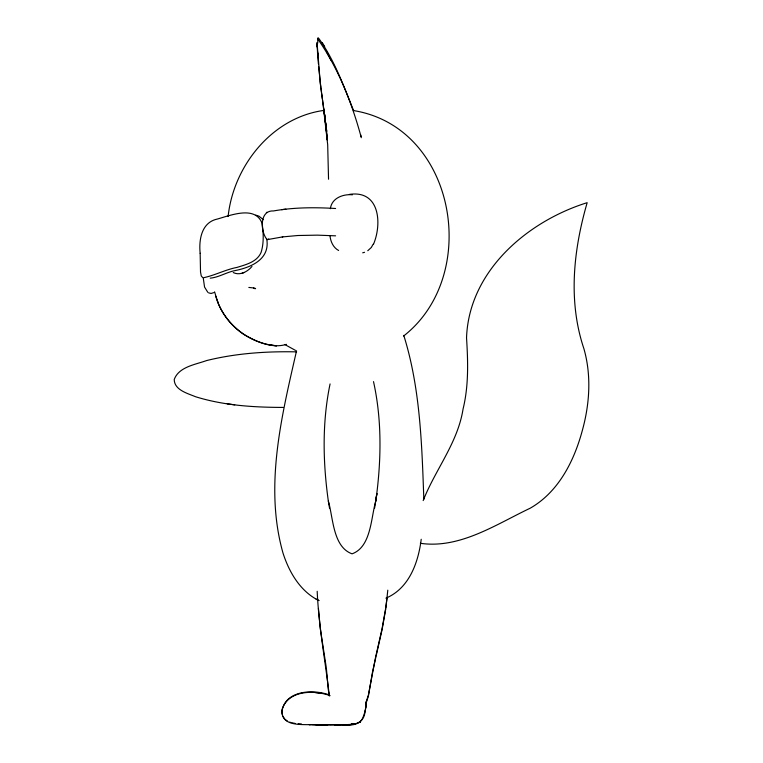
<?xml version="1.0" encoding="UTF-8"?>
<svg xmlns="http://www.w3.org/2000/svg" width="763" height="763" viewBox="0 0 763 763"><rect width="100%" height="100%" fill="white"/><g stroke="black" fill="none" stroke-linecap="round" stroke-linejoin="round"><path stroke-width="1.14" d="M266.707 238.79C270.321 259.029 251.704 267.174 235.395 270.522C226.735 272.095 218.895 277.37 210.207 278.161M366.097 705.422L366.059 702.752M281.957 711.497L282.052 709.876M387.795 590.171L385.782 608.76L382.101 629.561L372.525 671.936L368.405 696.028L365.725 704.373M366.04 705.975L366.116 703.133M318.057 38.512L318.181 38.16A16.309 0.773 84.7 0 1 318.266 38.16A20.067 0.954 84.7 0 1 318.429 38.598M366.04 705.517L365.878 707.187M228.118 216.511C233.44 165.991 272.048 117.473 323.97 110.406M385.782 607.71L387.06 597.753M421.214 539.269C418.353 562.474 409.149 588.435 385.925 598.154M330.074 383.932C322.062 422.349 322.892 462.244 328.319 500.967C333.221 517.476 332.802 546.918 352.067 553.833C371.323 546.918 370.904 517.476 375.806 500.967C381.29 461.472 382.177 420.718 373.508 381.614M375.806 500.967L376.874 493.47L374.595 508.129M365.973 706.099L365.353 710.115M282.052 710.334C286.135 690.114 313.545 689.17 329.187 694.912M365.773 707.396L365.181 710.925M385.582 608.864L382.101 628.512L375.806 656.266M375.549 657.391L368.405 694.998L365.725 703.343M365.181 710.467L364.781 712.594M364.991 711.297C364.79 720.53 356.588 726.204 347.794 724.659M282.243 709.151C288.376 689.99 314.423 689.933 330.083 695.656M296.559 350.761C281.576 416.34 264.151 486.47 282.997 553.051C289.12 572.212 300.279 591.411 318.924 600.595M330.379 208.709C331.619 198.132 343.092 193.878 352.43 194.794M364.561 712.985L362.845 717.849M423.179 500.595C435.339 469.579 457.743 442.883 463.055 409.054C468.778 385.706 468.024 361.605 466.536 337.828C468.873 271.218 527.138 221.365 587.167 202.681C573.423 250.121 567.92 301.194 583.924 348.767C591.42 375.024 589.742 403.055 582.674 429.197C574.529 460.156 559.012 491.658 530.256 508.177C495.998 524.419 459.86 549.055 420.356 543.304M373.527 244.16C381.977 224.227 380.127 189.863 349.387 194.393M373.107 244.236L371.323 247.47L367.766 250.731M362.492 718.565L361.319 720.396M251.962 266.459C247.641 271.695 239.897 275.91 233.249 272.544M360.899 720.901L359.983 721.741M403.617 336.016C481.472 275.147 455.94 127.001 353.393 110.549M359.983 722.199L360.394 721.846L359.507 722.551M335.606 208.499C314.909 207.278 293.965 207.298 273.488 210.95C259.038 210.14 260.45 232.295 267.155 239.658L282.815 236.864L282.243 236.94L297.828 235.509L317.475 235.147L335.606 235.834M267.937 239.553L268.738 238.953M359.507 722.094L356.865 723.286L357.923 722.923M213.802 292.63L211.065 293.459L208.614 292.858M286.373 344.351C272.21 348.872 256.006 341.633 243.75 334.375C231.952 326.497 222.615 314.976 217.579 301.7C226.811 325.973 250.55 343.741 276.435 345.763M244.017 272.544L242.052 273.259M362.692 252.82L364.561 252.295M353.059 724.383L355.539 724.077L349.101 724.621M266.363 212.429L267.155 212.324M354.862 723.667L351.266 724.02M353.145 723.887L354.747 723.686L353.059 723.896M352.792 724.411L350.083 724.573L355.539 724.077M352.945 724.402L355.3 724.106L352.601 724.43M285.906 209.157L281.671 209.672M352.125 724.459L348.405 724.64L349.836 724.583M345 724.716L345.658 724.707M345.496 724.707L349.397 724.602M339.22 724.812L331.104 724.85M344.819 724.726L348.767 724.631M347.899 724.659L344.247 724.736M342.32 724.774L346.612 724.688M343.903 724.688L346.421 724.64L322.339 724.783L330.646 724.85M339.955 724.812L344.638 724.726L340.05 724.774M334.528 724.802L340.25 724.774M337.246 724.831L335.31 724.831M335.911 724.831L337.742 724.831M283.264 407.423C253.802 407.356 223.855 405.534 195.557 396.731C187.717 393.431 174.269 390.046 174.231 379.478C178.819 366.812 195.414 364.619 206.525 360.584C235.91 353.288 266.411 351.228 296.616 351.867M335.663 724.831L336.75 724.831M327.689 724.84L323.464 724.821M317.923 724.783L327.461 724.84M318.839 724.793L320.546 724.802M310.264 724.697C300.651 724.421 282.653 725.947 281.967 712.184M320.613 724.745L324.561 724.821M301.452 723.992L298.152 723.772M315.663 724.678L317.608 724.745L311.953 724.554M255.605 288.672L254.413 288.557M271.199 345.114L276.54 345.773M319.583 693.119L315.491 692.594M227.231 403.827L234.727 404.829M292.296 722.895L295.109 723.419M255.777 215.137L258.915 216.139L263.359 219.668M289.749 722.16L290.98 722.561M295.51 350.398L284.694 344.475M316.12 599.117L318.829 600.548M287.508 721.178L284.818 719.156L283.006 716.467M338.61 250.474C333.297 247.66 330.637 241.709 330.007 235.958M318.524 40.096C338.505 68.851 351.819 102.786 361.033 136.625M207.813 292.324L204.551 287.069L203.349 278.686M318.772 38.408C334.442 60.058 343.598 85.981 353.622 110.635M324.656 46.572L322.234 42.604M317.809 38.36L317.742 43.119M331.085 60.334L326.802 52.132M215.7 296.225L217.837 302.434L214.584 291.828M403.77 335.386C420.299 388.167 421.863 444.409 423.837 499.269M365.887 702.074L366.059 703.209M282.596 715.465L282.081 713.31M361.261 137.702L360.613 134.669M328.624 691.602L329.33 695.007M329.33 695.99C325.362 661.111 318.734 626.461 317.189 591.277M328.319 500.967L329.53 508.139M326.135 666.576L320.25 628.369L318.429 608.435M322.501 99.772L326.106 126.887M326.421 129.166L326.736 131.436L320.26 83.367L317.055 42.594L317.15 46.886M328.395 690.467L326.316 667.73M321.7 93.572L322.348 98.694M321.042 88.403L321.566 92.542M320.908 87.373L320.145 81.145M323.445 107.554L327.689 144.732L328.538 179.229M326.974 135.642L324.552 114.059L327.356 140.049L327.069 136.739M320.04 80.153L318.638 66.448M318.409 63.873L317.875 57.082M317.494 52.018L317.732 55.146L317.046 44.779M317.57 52.981L317.799 56.061M281.957 711.04L281.967 712.642M318.009 38.016A34.392 1.698 84.9 0 1 318.285 38.913M317.828 38.57A21.354 0.992 84.4 0 1 318.161 39.914M253.917 287.985A45.875 5.923 3.6 0 1 248.833 287.432M255.071 288.261A45.618 6.028 3.4 0 1 253.554 288.118M200.154 253.259L200.526 272.01L201.279 275.987L202.91 277.846C214.441 275.605 225.295 269.644 237.016 267.403C246.048 264.599 257.102 261.938 261.118 252.334C263.988 243.035 263.493 232.868 262.071 223.34C255.338 205.342 230.703 215.29 217.302 219.057C201.585 222.357 198.733 239.639 200.154 253.259M354.394 723.677L352.601 723.896L354.394 723.705M353.24 723.887L351.409 724.011L353.259 723.887M349.664 724.507L345.801 724.64L349.664 724.507M322.873 724.764L309.177 724.612L322.873 724.764"/></g></svg>
